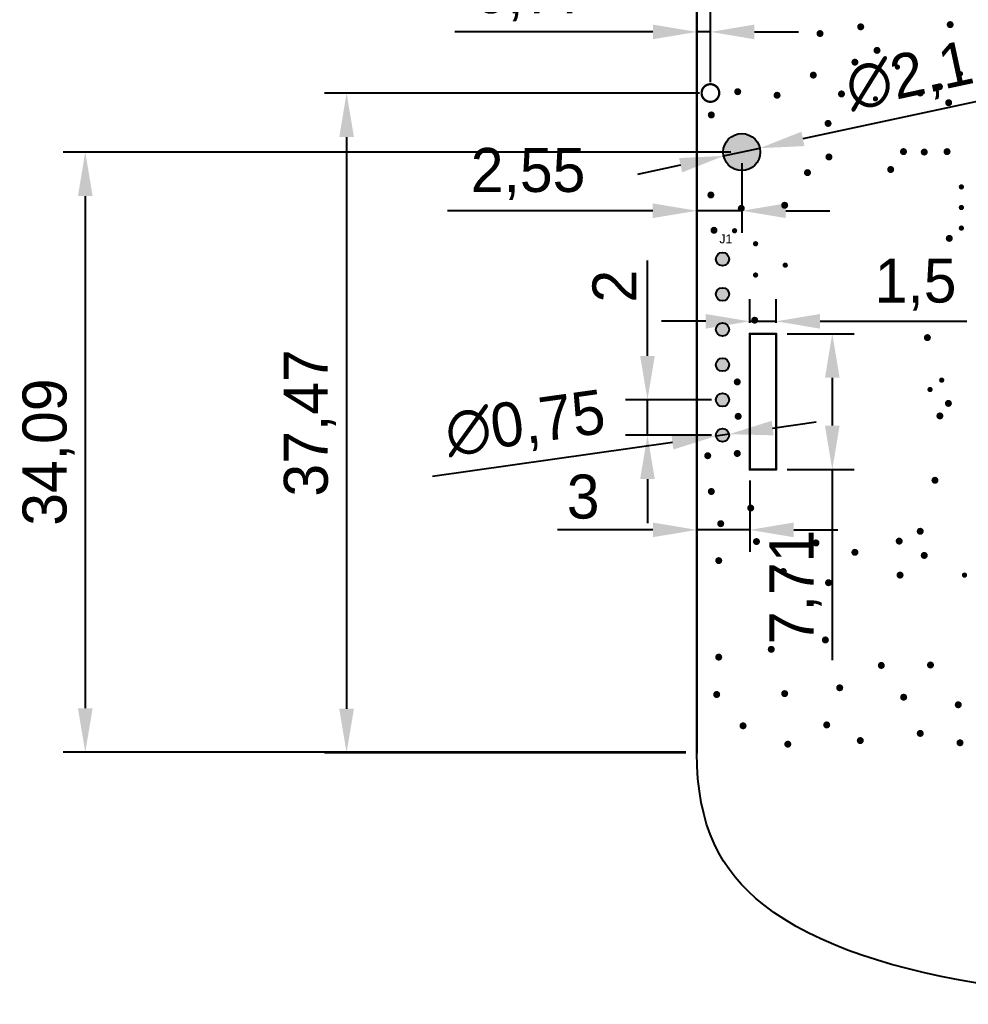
# Model space of a CAD drawing. Header units: millimetres. Extents: x -107 to 68, y 12 to 132.
# Drawn here: x -107.4 to -53.6, y 11.5 to 67.5 of the extents above; entities that cross this region are included whole.
import ezdxf

# ---------------------------------------------------------------- set-up
doc = ezdxf.new("R2010")
doc.units = ezdxf.units.MM
for name, color, linetype in [('KeepOutLayer', 6, 'Continuous'), ('PadHoleLayer', 156, 'Continuous'), ('TopOverlay', 2, 'Continuous'), ('ViaHoleLayer', 16, 'Continuous')]:
    doc.layers.add(name, color=color, linetype=linetype)
doc.styles.add('Arial', font='arial.ttf', dxfattribs={"height": 0.2})
doc.dimstyles.new('ISO-25', dxfattribs={"dimtxt": 2.5, "dimasz": 2.5, "dimexe": 1.25, "dimexo": 0.625, "dimtad": 1, "dimtxsty": 'Standard', "dimcen": 2.5, "dimclrd": 3, "dimclre": 3, "dimclrt": 3, "dimadec": 0, "dimazin": 0, "dimtfac": 1, "dimtmove": 0, "dimatfit": 3, "dimfxl": 1, "dimarcsym": 0})

# ---------------------------------------------------------------- blocks, each defined once
blk = doc.blocks.new('6PIN_2_0_108')
at = {"layer": 'PadHoleLayer'}
h = blk.add_hatch(color=156, dxfattribs=at)
edge = h.paths.add_edge_path()
edge.add_arc((0, 0), 0.375, 0, 360)
h = blk.add_hatch(color=156, dxfattribs=at)
edge = h.paths.add_edge_path()
edge.add_arc((2, 0), 0.375, 0, 360)
h = blk.add_hatch(color=156, dxfattribs=at)
edge = h.paths.add_edge_path()
edge.add_arc((4, 0), 0.375, 0, 360)
h = blk.add_hatch(color=156, dxfattribs=at)
edge = h.paths.add_edge_path()
edge.add_arc((6, 0), 0.375, 0, 360)
h = blk.add_hatch(color=156, dxfattribs=at)
edge = h.paths.add_edge_path()
edge.add_arc((8, 0), 0.375, 0, 360)
h = blk.add_hatch(color=156, dxfattribs=at)
edge = h.paths.add_edge_path()
edge.add_arc((10, 0), 0.375, 0, 360)
blk = doc.blocks.new('*D194')
at = {"color": 3, "lineweight": -2}
for p, q in [((-65.968, 50.246), (-65.968, 51.58)), ((-64.468, 50.246), (-64.468, 51.58)), ((-68.468, 50.33), (-70.968, 50.33)), ((-65.968, 50.33), (-64.468, 50.33)), ((-61.968, 50.33), (-53.635, 50.33))]:
    blk.add_line(p, q, dxfattribs=at)
at = {"color": 3}
for points in [[(-68.468, 50.746), (-68.468, 49.913), (-65.968, 50.33)], [(-61.968, 50.746), (-61.968, 49.913), (-64.468, 50.33)]]:
    blk.add_solid(points, dxfattribs=at)
at = {"layer": 'Defpoints', "color": 0}
for p in [(-64.468, 50.33), (-65.968, 49.621), (-64.468, 49.621)]:
    blk.add_point(p, dxfattribs=at)
at = {"color": 3, "insert": (-56.551, 52.413), "char_height": 2.5, "attachment_point": 5}
blk.add_mtext('1,5', dxfattribs=at)
blk = doc.blocks.new('*D195')
at = {"color": 3, "lineweight": -2}
for p, q in [((-63.843, 49.621), (-60.03, 49.621)), ((-61.28, 47.121), (-61.28, 44.41)), ((-63.843, 41.91), (-60.03, 41.91)), ((-61.28, 41.91), (-61.28, 31.077))]:
    blk.add_line(p, q, dxfattribs=at)
at = {"color": 3}
for points in [[(-61.696, 47.121), (-60.863, 47.121), (-61.28, 49.621)], [(-61.696, 44.41), (-60.863, 44.41), (-61.28, 41.91)]]:
    blk.add_solid(points, dxfattribs=at)
at = {"layer": 'Defpoints', "color": 0}
for p in [(-64.468, 49.621), (-64.468, 41.91), (-61.28, 41.91)]:
    blk.add_point(p, dxfattribs=at)
at = {"color": 3, "insert": (-63.363, 35.243), "char_height": 2.5, "attachment_point": 5, "rotation": 90}
blk.add_mtext('7,71', dxfattribs=at)
blk = doc.blocks.new('*D196')
at = {"color": 3, "lineweight": -2}
for p, q in [((-65.968, 41.285), (-65.968, 37.234)), ((-68.968, 26.448), (-68.968, 39.734)), ((-71.468, 38.484), (-76.884, 38.484)), ((-65.968, 38.484), (-68.968, 38.484)), ((-63.468, 38.484), (-60.968, 38.484))]:
    blk.add_line(p, q, dxfattribs=at)
at = {"color": 3}
for points in [[(-71.468, 38.901), (-71.468, 38.068), (-68.968, 38.484)], [(-63.468, 38.901), (-63.468, 38.068), (-65.968, 38.484)]]:
    blk.add_solid(points, dxfattribs=at)
at = {"layer": 'Defpoints', "color": 0}
for p in [(-65.968, 41.91), (-68.968, 38.484), (-68.968, 25.823)]:
    blk.add_point(p, dxfattribs=at)
at = {"color": 3, "insert": (-75.426, 40.359), "char_height": 2.5, "attachment_point": 5}
blk.add_mtext('3', dxfattribs=at)
blk = doc.blocks.new('*D198')
at = {"color": 3, "lineweight": -2}
for p, q in [((-68.968, 26.448), (-68.968, 68.017)), ((-68.199, 63.922), (-68.199, 68.017)), ((-71.468, 66.767), (-82.718, 66.767)), ((-68.199, 66.767), (-68.968, 66.767)), ((-65.699, 66.767), (-63.199, 66.767))]:
    blk.add_line(p, q, dxfattribs=at)
at = {"color": 3}
for points in [[(-71.468, 67.184), (-71.468, 66.35), (-68.968, 66.767)], [(-65.699, 67.184), (-65.699, 66.35), (-68.199, 66.767)]]:
    blk.add_solid(points, dxfattribs=at)
at = {"layer": 'Defpoints', "color": 0}
for p in [(-68.968, 66.767), (-68.199, 63.297), (-68.968, 25.823)]:
    blk.add_point(p, dxfattribs=at)
at = {"color": 3, "insert": (-78.343, 68.85), "char_height": 2.5, "attachment_point": 5}
blk.add_mtext('0,77', dxfattribs=at)
blk = doc.blocks.new('*D199')
at = {"color": 3, "lineweight": -2}
for p, q in [((-68.824, 63.297), (-90.109, 63.297)), ((-88.859, 60.797), (-88.859, 28.323)), ((-69.593, 25.823), (-90.109, 25.823))]:
    blk.add_line(p, q, dxfattribs=at)
at = {"color": 3}
for points in [[(-89.275, 60.797), (-88.442, 60.797), (-88.859, 63.297)], [(-89.275, 28.323), (-88.442, 28.323), (-88.859, 25.823)]]:
    blk.add_solid(points, dxfattribs=at)
at = {"layer": 'Defpoints', "color": 0}
for p in [(-68.199, 63.297), (-88.859, 25.823), (-68.968, 25.823)]:
    blk.add_point(p, dxfattribs=at)
at = {"color": 3, "insert": (-90.942, 44.56), "char_height": 2.5, "attachment_point": 5, "rotation": 90}
blk.add_mtext('37,47', dxfattribs=at)
blk = doc.blocks.new('*D203')
at = {"color": 3, "lineweight": -2}
for p, q in [((-52.359, 62.967), (-62.95, 60.69)), ((-67.448, 59.723), (-65.394, 60.165)), ((-69.892, 59.198), (-72.336, 58.672))]:
    blk.add_line(p, q, dxfattribs=at)
at = {"color": 3}
for points in [[(-63.038, 61.098), (-62.863, 60.283), (-65.394, 60.165)], [(-69.979, 59.605), (-69.804, 58.79), (-67.448, 59.723)]]:
    blk.add_solid(points, dxfattribs=at)
at = {"layer": 'Defpoints', "color": 0}
for p in [(-65.394, 60.165), (-67.448, 59.723)]:
    blk.add_point(p, dxfattribs=at)
at = {"color": 3, "insert": (-56.871, 64.128), "char_height": 2.5, "attachment_point": 5, "rotation": 12.1345}
blk.add_mtext('∅2,1', dxfattribs=at)
blk = doc.blocks.new('*D204')
at = {"color": 3, "lineweight": -2}
for p, q in [((-66.421, 59.319), (-66.421, 55.361)), ((-68.97, 26.482), (-68.97, 57.861)), ((-71.47, 56.611), (-83.137, 56.611)), ((-66.421, 56.611), (-68.97, 56.611)), ((-63.921, 56.611), (-61.421, 56.611))]:
    blk.add_line(p, q, dxfattribs=at)
at = {"color": 3}
for points in [[(-71.47, 57.027), (-71.47, 56.194), (-68.97, 56.611)], [(-63.921, 57.027), (-63.921, 56.194), (-66.421, 56.611)]]:
    blk.add_solid(points, dxfattribs=at)
at = {"layer": 'Defpoints', "color": 0}
for p in [(-66.421, 59.944), (-68.97, 56.611), (-68.97, 25.857)]:
    blk.add_point(p, dxfattribs=at)
at = {"color": 3, "insert": (-78.554, 58.694), "char_height": 2.5, "attachment_point": 5}
blk.add_mtext('2,55', dxfattribs=at)
blk = doc.blocks.new('*D205')
at = {"color": 3, "lineweight": -2}
for p, q in [((-67.046, 59.944), (-104.947, 59.944)), ((-103.697, 57.444), (-103.697, 28.357)), ((-69.595, 25.857), (-104.947, 25.857))]:
    blk.add_line(p, q, dxfattribs=at)
at = {"color": 3}
for points in [[(-104.114, 57.444), (-103.28, 57.444), (-103.697, 59.944)], [(-104.114, 28.357), (-103.28, 28.357), (-103.697, 25.857)]]:
    blk.add_solid(points, dxfattribs=at)
at = {"layer": 'Defpoints', "color": 0}
for p in [(-66.421, 59.944), (-103.697, 25.857), (-68.97, 25.857)]:
    blk.add_point(p, dxfattribs=at)
at = {"color": 3, "insert": (-105.78, 42.901), "char_height": 2.5, "attachment_point": 5, "rotation": 90}
blk.add_mtext('34,09', dxfattribs=at)
blk = doc.blocks.new('*D206')
at = {"color": 3, "lineweight": -2}
for p, q in [((-64.666, 44.268), (-62.191, 44.617)), ((-67.142, 43.918), (-67.885, 43.813)), ((-83.975, 41.542), (-70.36, 43.464))]:
    blk.add_line(p, q, dxfattribs=at)
at = {"color": 3}
for points in [[(-64.725, 44.68), (-64.608, 43.855), (-67.142, 43.918)], [(-70.418, 43.877), (-70.302, 43.051), (-67.885, 43.813)]]:
    blk.add_solid(points, dxfattribs=at)
at = {"layer": 'Defpoints', "color": 0}
for p in [(-67.885, 43.813), (-67.142, 43.918)]:
    blk.add_point(p, dxfattribs=at)
at = {"color": 3, "insert": (-78.696, 44.391), "char_height": 2.5, "attachment_point": 5, "rotation": 8.0339}
blk.add_mtext('∅0,75', dxfattribs=at)
blk = doc.blocks.new('*D207')
at = {"color": 3, "lineweight": -2}
for p, q in [((-71.774, 48.366), (-71.774, 53.782)), ((-68.138, 45.866), (-73.024, 45.866)), ((-71.774, 43.866), (-71.774, 45.866)), ((-68.138, 43.866), (-73.024, 43.866)), ((-71.774, 41.366), (-71.774, 38.866))]:
    blk.add_line(p, q, dxfattribs=at)
at = {"color": 3}
for points in [[(-72.191, 48.366), (-71.357, 48.366), (-71.774, 45.866)], [(-72.191, 41.366), (-71.357, 41.366), (-71.774, 43.866)]]:
    blk.add_solid(points, dxfattribs=at)
at = {"layer": 'Defpoints', "color": 0}
for p in [(-71.774, 45.866), (-67.513, 45.866), (-67.513, 43.866)]:
    blk.add_point(p, dxfattribs=at)
at = {"color": 3, "insert": (-73.649, 52.324), "char_height": 2.5, "attachment_point": 5, "rotation": 90}
blk.add_mtext('2', dxfattribs=at)

msp = doc.modelspace()

# ---------------------------------------------------------------- hatches: boundary and pattern name
at = {"layer": 'PadHoleLayer'}
h = msp.add_hatch(color=156, dxfattribs=at)
edge = h.paths.add_edge_path()
edge.add_arc((-66.421, 59.944), 1, 0, 360)
at = {"layer": 'ViaHoleLayer'}
h = msp.add_hatch(color=16, dxfattribs=at)
edge = h.paths.add_edge_path()
edge.add_arc((-59.665, 67.056), 0.2, 0, 360)
h = msp.add_hatch(color=16, dxfattribs=at)
edge = h.paths.add_edge_path()
edge.add_arc((-54.585, 67.183), 0.2, 0, 360)
h = msp.add_hatch(color=16, dxfattribs=at)
edge = h.paths.add_edge_path()
edge.add_arc((-61.976, 66.675), 0.2, 0, 360)
h = msp.add_hatch(color=16, dxfattribs=at)
edge = h.paths.add_edge_path()
edge.add_arc((-58.74, 65.72), 0.2, 0, 360)
h = msp.add_hatch(color=16, dxfattribs=at)
edge = h.paths.add_edge_path()
edge.add_arc((-59.995, 65.049), 0.2, 0, 360)
h = msp.add_hatch(color=16, dxfattribs=at)
edge = h.paths.add_edge_path()
edge.add_arc((-57.582, 64.77), 0.15, 0, 360)
h = msp.add_hatch(color=16, dxfattribs=at)
edge = h.paths.add_edge_path()
edge.add_arc((-62.357, 64.313), 0.2, 0, 360)
h = msp.add_hatch(color=16, dxfattribs=at)
edge = h.paths.add_edge_path()
edge.add_arc((-54, 64.389), 0.15, 0, 360)
h = msp.add_hatch(color=16, dxfattribs=at)
edge = h.paths.add_edge_path()
edge.add_arc((-55.194, 63.652), 0.2, 0, 360)
h = msp.add_hatch(color=16, dxfattribs=at)
edge = h.paths.add_edge_path()
edge.add_arc((-66.65, 63.373), 0.2, 0, 360)
h = msp.add_hatch(color=16, dxfattribs=at)
edge = h.paths.add_edge_path()
edge.add_arc((-64.414, 63.17), 0.2, 0, 360)
h = msp.add_hatch(color=16, dxfattribs=at)
edge = h.paths.add_edge_path()
edge.add_arc((-60.757, 63.246), 0.2, 0, 360)
h = msp.add_hatch(color=16, dxfattribs=at)
edge = h.paths.add_edge_path()
edge.add_arc((-56.286, 63.297), 0.2, 0, 360)
h = msp.add_hatch(color=16, dxfattribs=at)
edge = h.paths.add_edge_path()
edge.add_arc((-58.826, 62.967), 0.15, 0, 360)
h = msp.add_hatch(color=16, dxfattribs=at)
edge = h.paths.add_edge_path()
edge.add_arc((-54.671, 62.748), 0.2, 0, 360)
h = msp.add_hatch(color=16, dxfattribs=at)
edge = h.paths.add_edge_path()
edge.add_arc((-68.148, 62.052), 0.2, 0, 360)
h = msp.add_hatch(color=16, dxfattribs=at)
edge = h.paths.add_edge_path()
edge.add_arc((-61.519, 61.57), 0.2, 0, 360)
h = msp.add_hatch(color=16, dxfattribs=at)
edge = h.paths.add_edge_path()
edge.add_arc((-61.468, 59.665), 0.2, 0, 360)
h = msp.add_hatch(color=16, dxfattribs=at)
edge = h.paths.add_edge_path()
edge.add_arc((-57.236, 59.97), 0.2, 0, 360)
h = msp.add_hatch(color=16, dxfattribs=at)
edge = h.paths.add_edge_path()
edge.add_arc((-56.058, 59.944), 0.2, 0, 360)
h = msp.add_hatch(color=16, dxfattribs=at)
edge = h.paths.add_edge_path()
edge.add_arc((-54.762, 59.969), 0.2, 0, 360)
h = msp.add_hatch(color=16, dxfattribs=at)
edge = h.paths.add_edge_path()
edge.add_arc((-62.687, 58.776), 0.2, 0, 360)
h = msp.add_hatch(color=16, dxfattribs=at)
edge = h.paths.add_edge_path()
edge.add_arc((-57.963, 58.953), 0.2, 0, 360)
h = msp.add_hatch(color=16, dxfattribs=at)
edge = h.paths.add_edge_path()
edge.add_arc((-68.174, 57.506), 0.2, 0, 360)
h = msp.add_hatch(color=16, dxfattribs=at)
edge = h.paths.add_edge_path()
edge.add_arc((-53.95, 57.963), 0.15, 0, 360)
h = msp.add_hatch(color=16, dxfattribs=at)
edge = h.paths.add_edge_path()
edge.add_arc((-63.983, 56.921), 0.2, 0, 360)
h = msp.add_hatch(color=16, dxfattribs=at)
edge = h.paths.add_edge_path()
edge.add_arc((-66.446, 56.744), 0.2, 0, 360)
h = msp.add_hatch(color=16, dxfattribs=at)
edge = h.paths.add_edge_path()
edge.add_arc((-53.95, 56.794), 0.15, 0, 360)
h = msp.add_hatch(color=16, dxfattribs=at)
edge = h.paths.add_edge_path()
edge.add_arc((-67.996, 55.499), 0.2, 0, 360)
h = msp.add_hatch(color=16, dxfattribs=at)
edge = h.paths.add_edge_path()
edge.add_arc((-66.827, 55.474), 0.15, 0, 360)
h = msp.add_hatch(color=16, dxfattribs=at)
edge = h.paths.add_edge_path()
edge.add_arc((-53.95, 55.626), 0.15, 0, 360)
h = msp.add_hatch(color=16, dxfattribs=at)
edge = h.paths.add_edge_path()
edge.add_arc((-65.634, 54.737), 0.15, 0, 360)
h = msp.add_hatch(color=16, dxfattribs=at)
edge = h.paths.add_edge_path()
edge.add_arc((-54.635, 55.042), 0.2, 0, 360)
h = msp.add_hatch(color=16, dxfattribs=at)
edge = h.paths.add_edge_path()
edge.add_arc((-63.95, 53.518), 0.15, 0, 360)
h = msp.add_hatch(color=16, dxfattribs=at)
edge = h.paths.add_edge_path()
edge.add_arc((-65.634, 52.959), 0.15, 0, 360)
h = msp.add_hatch(color=16, dxfattribs=at)
edge = h.paths.add_edge_path()
edge.add_arc((-65.684, 50.394), 0.2, 0, 360)
h = msp.add_hatch(color=16, dxfattribs=at)
edge = h.paths.add_edge_path()
edge.add_arc((-55.88, 49.403), 0.2, 0, 360)
h = msp.add_hatch(color=16, dxfattribs=at)
edge = h.paths.add_edge_path()
edge.add_arc((-66.675, 46.888), 0.2, 0, 360)
h = msp.add_hatch(color=16, dxfattribs=at)
edge = h.paths.add_edge_path()
edge.add_arc((-55.067, 46.99), 0.15, 0, 360)
h = msp.add_hatch(color=16, dxfattribs=at)
edge = h.paths.add_edge_path()
edge.add_arc((-55.728, 46.457), 0.15, 0, 360)
h = msp.add_hatch(color=16, dxfattribs=at)
edge = h.paths.add_edge_path()
edge.add_arc((-54.686, 45.669), 0.2, 0, 360)
h = msp.add_hatch(color=16, dxfattribs=at)
edge = h.paths.add_edge_path()
edge.add_arc((-66.624, 44.933), 0.2, 0, 360)
h = msp.add_hatch(color=16, dxfattribs=at)
edge = h.paths.add_edge_path()
edge.add_arc((-55.169, 44.958), 0.2, 0, 360)
h = msp.add_hatch(color=16, dxfattribs=at)
edge = h.paths.add_edge_path()
edge.add_arc((-68.351, 42.697), 0.2, 0, 360)
h = msp.add_hatch(color=16, dxfattribs=at)
edge = h.paths.add_edge_path()
edge.add_arc((-66.675, 42.824), 0.2, 0, 360)
h = msp.add_hatch(color=16, dxfattribs=at)
edge = h.paths.add_edge_path()
edge.add_arc((-55.448, 41.3), 0.2, 0, 360)
h = msp.add_hatch(color=16, dxfattribs=at)
edge = h.paths.add_edge_path()
edge.add_arc((-68.148, 40.665), 0.2, 0, 360)
h = msp.add_hatch(color=16, dxfattribs=at)
edge = h.paths.add_edge_path()
edge.add_arc((-65.913, 39.726), 0.2, 0, 360)
h = msp.add_hatch(color=16, dxfattribs=at)
edge = h.paths.add_edge_path()
edge.add_arc((-67.615, 38.837), 0.2, 0, 360)
h = msp.add_hatch(color=16, dxfattribs=at)
edge = h.paths.add_edge_path()
edge.add_arc((-56.286, 38.405), 0.2, 0, 360)
h = msp.add_hatch(color=16, dxfattribs=at)
edge = h.paths.add_edge_path()
edge.add_arc((-57.48, 37.846), 0.2, 0, 360)
h = msp.add_hatch(color=16, dxfattribs=at)
edge = h.paths.add_edge_path()
edge.add_arc((-65.583, 37.821), 0.2, 0, 360)
h = msp.add_hatch(color=16, dxfattribs=at)
edge = h.paths.add_edge_path()
edge.add_arc((-62.205, 37.744), 0.2, 0, 360)
h = msp.add_hatch(color=16, dxfattribs=at)
edge = h.paths.add_edge_path()
edge.add_arc((-67.727, 36.739), 0.2, 0, 360)
h = msp.add_hatch(color=16, dxfattribs=at)
edge = h.paths.add_edge_path()
edge.add_arc((-59.995, 37.211), 0.2, 0, 360)
h = msp.add_hatch(color=16, dxfattribs=at)
edge = h.paths.add_edge_path()
edge.add_arc((-56.058, 37.033), 0.2, 0, 360)
h = msp.add_hatch(color=16, dxfattribs=at)
edge = h.paths.add_edge_path()
edge.add_arc((-64.059, 36.119), 0.2, 0, 360)
h = msp.add_hatch(color=16, dxfattribs=at)
edge = h.paths.add_edge_path()
edge.add_arc((-57.429, 35.916), 0.2, 0, 360)
h = msp.add_hatch(color=16, dxfattribs=at)
edge = h.paths.add_edge_path()
edge.add_arc((-53.772, 35.916), 0.15, 0, 360)
h = msp.add_hatch(color=16, dxfattribs=at)
edge = h.paths.add_edge_path()
edge.add_arc((-61.493, 35.484), 0.2, 0, 360)
h = msp.add_hatch(color=16, dxfattribs=at)
edge = h.paths.add_edge_path()
edge.add_arc((-64.745, 31.699), 0.2, 0, 360)
h = msp.add_hatch(color=16, dxfattribs=at)
edge = h.paths.add_edge_path()
edge.add_arc((-61.671, 32.233), 0.2, 0, 360)
h = msp.add_hatch(color=16, dxfattribs=at)
edge = h.paths.add_edge_path()
edge.add_arc((-67.727, 31.257), 0.2, 0, 360)
h = msp.add_hatch(color=16, dxfattribs=at)
edge = h.paths.add_edge_path()
edge.add_arc((-58.496, 30.785), 0.2, 0, 360)
h = msp.add_hatch(color=16, dxfattribs=at)
edge = h.paths.add_edge_path()
edge.add_arc((-55.702, 30.81), 0.2, 0, 360)
h = msp.add_hatch(color=16, dxfattribs=at)
edge = h.paths.add_edge_path()
edge.add_arc((-60.858, 29.515), 0.2, 0, 360)
h = msp.add_hatch(color=16, dxfattribs=at)
edge = h.paths.add_edge_path()
edge.add_arc((-67.843, 29.134), 0.2, 0, 360)
h = msp.add_hatch(color=16, dxfattribs=at)
edge = h.paths.add_edge_path()
edge.add_arc((-63.983, 29.185), 0.2, 0, 360)
h = msp.add_hatch(color=16, dxfattribs=at)
edge = h.paths.add_edge_path()
edge.add_arc((-57.226, 28.981), 0.2, 0, 360)
h = msp.add_hatch(color=16, dxfattribs=at)
edge = h.paths.add_edge_path()
edge.add_arc((-54.127, 28.55), 0.2, 0, 360)
h = msp.add_hatch(color=16, dxfattribs=at)
edge = h.paths.add_edge_path()
edge.add_arc((-66.345, 27.356), 0.2, 0, 360)
h = msp.add_hatch(color=16, dxfattribs=at)
edge = h.paths.add_edge_path()
edge.add_arc((-61.595, 27.407), 0.2, 0, 360)
h = msp.add_hatch(color=16, dxfattribs=at)
edge = h.paths.add_edge_path()
edge.add_arc((-56.286, 26.924), 0.2, 0, 360)
h = msp.add_hatch(color=16, dxfattribs=at)
edge = h.paths.add_edge_path()
edge.add_arc((-63.805, 26.314), 0.2, 0, 360)
h = msp.add_hatch(color=16, dxfattribs=at)
edge = h.paths.add_edge_path()
edge.add_arc((-59.69, 26.518), 0.2, 0, 360)
h = msp.add_hatch(color=16, dxfattribs=at)
edge = h.paths.add_edge_path()
edge.add_arc((-54.026, 26.391), 0.2, 0, 360)

# ---------------------------------------------------------------- linework, layer by layer
for centre, radius in [((-66.421, 59.944), 1.05), ((-67.513, 53.866), 0.375), ((-67.513, 51.866), 0.375), ((-67.513, 49.866), 0.375), ((-67.513, 47.866), 0.375), ((-67.513, 45.866), 0.375), ((-67.513, 43.866), 0.375)]:
    msp.add_circle(centre, radius)
at = {"color": 6, "linetype": 'Continuous'}
msp.add_open_spline([(-1.774, 25.797), (-1.765, 19.758), (-9.643, 12.739), (-36.487, 10.731), (-64.399, 12.925), (-68.968, 21.676), (-68.968, 25.823)], degree=3, knots=[0, 0, 0, 0, 0.212877, 0.502477, 0.854298, 1, 1, 1, 1], dxfattribs=at)
at = {"layer": 'KeepOutLayer', "const_width": 0.127}
for points in [[(-68.97, 25.857), (-68.962, 109.651)], [(-65.968, 41.91), (-65.968, 49.621)], [(-65.968, 49.621), (-64.468, 49.621)], [(-64.468, 41.91), (-64.468, 49.621)], [(-65.968, 41.91), (-64.468, 41.91)]]:
    msp.add_lwpolyline(points, dxfattribs=at)
at = {"layer": 'KeepOutLayer'}
for points, const_width in [([(-67.699, 63.297, 1), (-68.699, 63.297, 1)], 0.127), ([(-68.731, 63.297, 1), (-68.667, 63.297, 1)], 0.0635), ([(-67.731, 63.297, 1), (-67.667, 63.297, 1)], 0.0635), ([(-66, 49.621, 1), (-65.936, 49.621, 1)], 0.0635), ([(-66, 49.621, 1), (-65.936, 49.621, 1)], 0.0635), ([(-64.5, 49.621, 1), (-64.436, 49.621, 1)], 0.0635), ([(-64.5, 49.621, 1), (-64.436, 49.621, 1)], 0.0635), ([(-66, 41.91, 1), (-65.936, 41.91, 1)], 0.0635), ([(-66, 41.91, 1), (-65.936, 41.91, 1)], 0.0635), ([(-64.5, 41.91, 1), (-64.436, 41.91, 1)], 0.0635), ([(-64.5, 41.91, 1), (-64.436, 41.91, 1)], 0.0635), ([(-69.002, 25.857, 1), (-68.938, 25.857, 1)], 0.0635), ([(-69, 25.823, 1), (-68.936, 25.823, 1)], 0.0635)]:
    msp.add_lwpolyline(points, format="xyb", close=True, dxfattribs=dict(at, const_width=const_width))

# ---------------------------------------------------------------- block references
at = {"rotation": 90}
msp.add_blockref('6PIN_2_0_108', (-67.513, 43.866), dxfattribs=at)

# ---------------------------------------------------------------- texts
at = {"layer": 'TopOverlay', "style": 'Arial'}
msp.add_text('J1', height=0.5, dxfattribs=at).set_placement((-67.691, 54.762))

# ---------------------------------------------------------------- dimensions: what is measured, and where the dimension line sits
for base, p1, p2, picture, middle in [((-68.968, 66.767), (-68.199, 63.297), (-68.968, 25.823), '*D198', (-78.343, 66.767)), ((-68.97, 56.611), (-66.421, 59.944), (-68.97, 25.857), '*D204', (-78.554, 56.611)), ((-68.968, 38.484), (-65.968, 41.91), (-68.968, 25.823), '*D196', (-75.426, 38.484))]:
    dim = msp.add_linear_dim(base=base, p1=p1, p2=p2, dimstyle='ISO-25')
    dim.commit()
    dim.dimension.update_dxf_attribs({"geometry": picture, "text_midpoint": middle, "dimtype": 160})
dim = msp.add_diameter_dim_2p(p1=(-67.448, 59.723), p2=(-65.394, 60.165), dimstyle='ISO-25')
dim.commit()
dim.dimension.update_dxf_attribs({"geometry": '*D203', "text_midpoint": (-56.433, 62.092), "dimtype": 163})
for base, p1, p2, picture, middle in [((-88.859, 25.823), (-68.199, 63.297), (-68.968, 25.823), '*D199', (-90.942, 44.56)), ((-103.697, 25.857), (-66.421, 59.944), (-68.97, 25.857), '*D205', (-105.78, 42.901)), ((-71.774, 45.866), (-67.513, 43.866), (-67.513, 45.866), '*D207', (-73.649, 52.324)), ((-61.28, 41.91), (-64.468, 49.621), (-64.468, 41.91), '*D195', (-63.363, 35.243))]:
    dim = msp.add_linear_dim(base=base, p1=p1, p2=p2, angle=90, dimstyle='ISO-25')
    dim.commit()
    dim.dimension.update_dxf_attribs({"geometry": picture, "text_midpoint": middle})
dim = msp.add_linear_dim(base=(-64.468, 50.33), p1=(-65.968, 49.621), p2=(-64.468, 49.621), dimstyle='ISO-25')
dim.commit()
dim.dimension.update_dxf_attribs({"geometry": '*D194', "text_midpoint": (-56.551, 52.413)})
dim = msp.add_diameter_dim_2p(p1=(-67.142, 43.918), p2=(-67.885, 43.813), dimstyle='ISO-25')
dim.commit()
dim.dimension.update_dxf_attribs({"geometry": '*D206', "text_midpoint": (-78.405, 42.328)})

doc.saveas('drawing.dxf')
